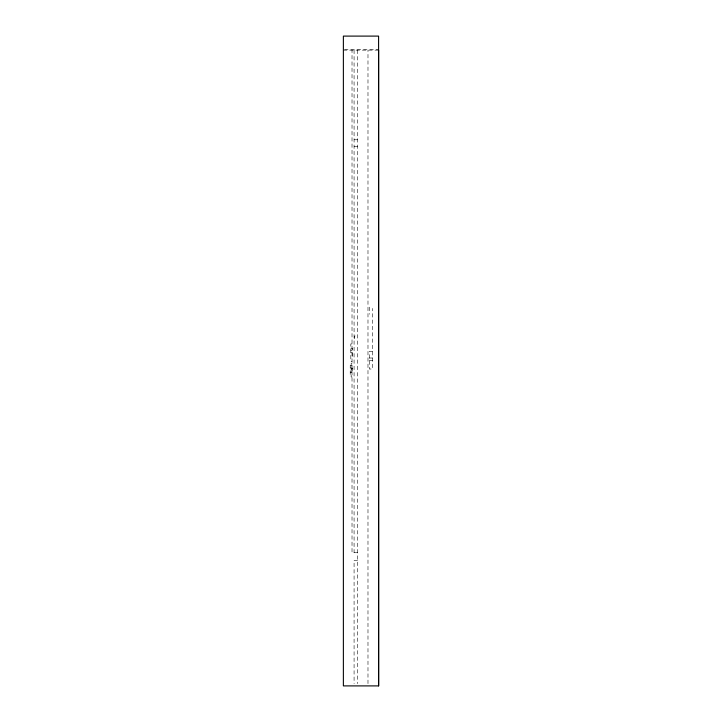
<?xml version="1.0" encoding="UTF-8"?>
<svg xmlns="http://www.w3.org/2000/svg" width="722" height="722" viewBox="0 0 722 722"><rect width="100%" height="100%" fill="white"/><g stroke="black" fill="none" stroke-linecap="round" stroke-linejoin="round"><path stroke-width="0.54" stroke-dasharray="3.61 2.71" d="M367.985 683.644L367.985 50.143M344.475 49.484L378.59 49.484M343.374 50.143L378.59 50.143M354.078 139.77L357.58 139.77M354.078 146.349L357.58 146.349M352.02 343.907L350.811 343.907L350.811 361.379L352.02 361.379M350.811 348.175L352.517 348.175L352.517 356.226L350.811 356.226M350.811 350.387L352.02 350.387M372.543 351.542L369.276 351.542L369.276 369.014L372.543 369.014L372.543 308.384M350.811 352.823L352.02 352.823M369.276 358.013L372.543 358.013M369.276 360.458L372.543 360.458M352.02 363.419L351.136 363.419L351.136 377.01L352.02 377.01M351.136 365.449L350.224 365.449L350.224 374.98L351.136 374.98M350.224 368.003L351.84 368.003L351.84 372.417L350.224 372.417M351.84 368.157L352.724 368.157L352.724 372.155L351.84 372.155M357.58 552.745L352.02 552.709L352.02 50.143M357.58 560.362L354.078 560.362L354.078 683.662M369.276 307.13L369.276 314.25M357.58 50.143L357.58 683.662M354.926 335.658L354.926 336.19M354.692 336.19L354.692 338.717M354.078 50.143L354.078 552.745"/><path stroke-width="1.08" d="M378.626 685.9L378.59 36.1L343.374 36.1L343.374 685.9L378.626 685.9L378.626 50.143"/></g></svg>
